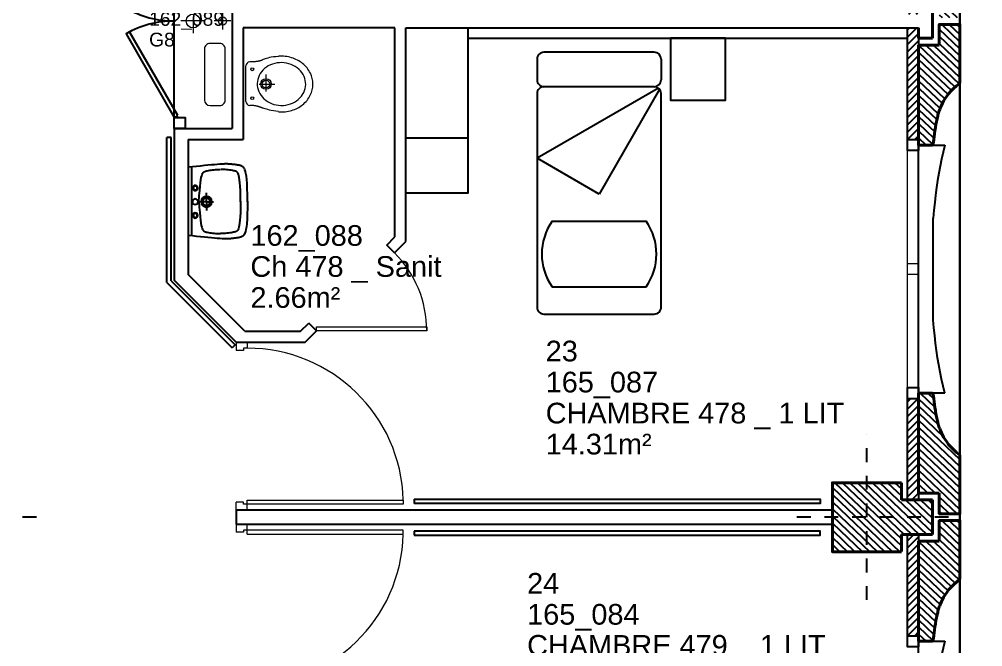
# Model space of a CAD drawing. Header units: metres. Extents: x -8 to 211, y -5 to 116.
# Drawn here: x 160.48 to 167.47, y 84.41 to 88.96 of the extents above; entities that cross this region are included whole.
import ezdxf

# ---------------------------------------------------------------- set-up
doc = ezdxf.new("R2010")
doc.units = ezdxf.units.M
doc.header["$LTSCALE"] = 0.6
doc.header["$MEASUREMENT"] = 0
doc.linetypes.add('CACHÉ', pattern=[0.25, 0.125, -0.125])
doc.linetypes.add('CONTINU', pattern=[0])
doc.layers.get('0').update_dxf_attribs({"linetype": 'CONTINUOUS'})
for name, color, linetype in [('001axes', 1, 'CONTINUOUS'), ('006 sanitaire', 5, 'CONTINUOUS'), ('009 main courante', 181, 'CONTINUOUS'), ('400 Lits', 150, 'CONTINUOUS'), ('A_AGENC', 204, 'CONTINUOUS'), ('A_EQMP', 142, 'CONTINUOUS'), ('A_Etiqu_Gaine', 8, 'CONTINUOUS'), ('A_Etiqu_Gaine_ancien', 8, 'CONTINUOUS'), ('A_Etiqu_Gaine_code', 8, 'CONTINUOUS'), ('A_Etiqu_Local', 8, 'CONTINUOUS'), ('A_Etiqu_Local_ancien', 8, 'CONTINUOUS'), ('A_HACH_CLOIS', 7, 'CONTINU'), ('A_HACH_STRUC', 7, 'CONTINUOUS'), ('A_MUR_CLOIS', 8, 'CONTINU'), ('A_MURS_ALÈG', 7, 'CONTINU')]:
    doc.layers.add(name, color=color, linetype=linetype)
for name, color, linetype, lineweight in [('A_CHASS', 4, 'CONTINU', 0), ('A_MURS_STRU', 7, 'CONTINU', 40), ('A_PORTE', 8, 'CONTINU', 0), ('A_SANI', 5, 'CONTINU', 0), ('CONTOUR', 54, 'CONTINUOUS', 30)]:
    doc.layers.add(name, color=color, linetype=linetype, lineweight=lineweight)
doc.styles.add('Attribut', font='arial.ttf')

# ---------------------------------------------------------------- blocks, each defined once
blk = doc.blocks.new('A_Etiqu_Local')
at = {"style": 'Attribut', "flags": 1}
for tag, p in [('CODE_HOPITAL', (-0.4463, 1.632)), ('CODE_SITE', (-0.4463, 1.407)), ('CODE_BATIMENT', (-0.4463, 1.182)), ('CODE_SECTEUR', (-0.4463, 0.957)), ('CODE_ETAGE', (-0.4463, 0.732)), ('NOM_NORMALISE', (-0.4463, -0.843)), ('SECTEUR_ACTIVITE', (-0.4463, -1.068)), ('SOUS_SECTEUR_ACTIVITE', (-0.4463, -1.293)), ('VOLUME', (-0.4463, -1.518)), ('SERVICE', (-0.4463, -1.743)), ('CODE_UG', (-0.4463, -1.968)), ('CODE_UA', (-0.4463, -2.193)), ('CODE_POLE', (-0.4463, -2.418)), ('OCCUPANT_EXTERNE', (-0.4463, -2.643)), ('DISPONIBILITE', (-0.4463, -2.868)), ('ACCES_HANDICAPES', (-0.4463, -3.093)), ('NATURE_SOL', (-0.4463, -3.318)), ('RISQUE_LABORATOIRE', (-0.4463, -3.543)), ('AMIANTE', (-0.4463, -3.768))]:
    blk.add_attdef(tag, p, '', height=0.15, dxfattribs=at)
at = {"layer": 'A_Etiqu_Local', "style": 'Attribut'}
for tag, p in [('CODE_PIECE', (-0.4463, 0.282)), ('NOM_USAGE', (-0.4463, 0.057)), ('SURFACE', (-0.4463, -0.168))]:
    blk.add_attdef(tag, p, '', height=0.15, dxfattribs=at)
at = {"layer": 'A_Etiqu_Local_ancien', "style": 'Attribut'}
blk.add_attdef('CODE_PIECE_ANCIEN', (-0.4463, 0.507), '', height=0.15, dxfattribs=at)
blk = doc.blocks.new('A_Etiqu_Gaine')
at = {"style": 'Attribut', "flags": 1}
for tag, p in [('CODE_HOPITAL', (-0.4323, 0.8651)), ('CODE_SITE', (-0.4323, 0.7151)), ('CODE_BATIMENT', (-0.4323, 0.5651)), ('CODE_SECTEUR', (-0.4323, 0.4151)), ('CODE_ETAGE', (-0.4323, 0.2651)), ('NOM_NORMALISE', (-0.4323, -0.3349)), ('SECTEUR_ACTIVITE', (-0.4323, -0.4849)), ('SOUS_SECTEUR_ACTIVITE', (-0.4323, -0.6349)), ('SURFACE', (-0.4323, -0.7849)), ('CODE_UG', (-0.4323, -0.9349)), ('CODE_POLE', (-0.4323, -1.0849)), ('AMIANTE', (-0.4323, -1.2349))]:
    blk.add_attdef(tag, p, '', height=0.1, dxfattribs=at)
at = {"layer": 'A_Etiqu_Gaine', "style": 'Attribut'}
blk.add_attdef('NOM_USAGE', (-0.4323, -0.1849), '', height=0.1, dxfattribs=at)
at = {"layer": 'A_Etiqu_Gaine_ancien', "style": 'Attribut'}
blk.add_attdef('CODE_PIECE_ANCIEN', (-0.4323, 0.1151), '', height=0.1, dxfattribs=at)
at = {"layer": 'A_Etiqu_Gaine_code', "style": 'Attribut'}
blk.add_attdef('CODE_PIECE', (-0.4323, -0.0349), '', height=0.1, dxfattribs=at)
blk = doc.blocks.new('A$C26E73A60')
at = {"layer": '006 sanitaire', "linetype": 'Continuous'}
for p, q in [((0.0118, 0.4748), (0.0152, 0.4899)), ((0.0152, 0.4899), (0.0191, 0.5014)), ((0.0191, 0.5014), (0.0233, 0.5101)), ((0.0233, 0.5101), (0.0278, 0.5167)), ((0.0278, 0.5167), (0.0302, 0.5195)), ((0.0302, 0.5195), (0.0327, 0.5219)), ((0.0327, 0.5219), (0.0354, 0.524)), ((0.0354, 0.524), (0.0382, 0.5259)), ((0.0382, 0.5259), (0.0413, 0.5276)), ((0.0413, 0.5276), (0.0447, 0.5291)), ((0.0447, 0.5291), (0.0483, 0.5305)), ((0.0483, 0.5305), (0.0524, 0.5317)), ((0.0524, 0.5317), (0.0568, 0.5328)), ((0.0568, 0.5328), (0.0616, 0.5339)), ((0.0616, 0.5339), (0.067, 0.5349)), ((0.067, 0.5349), (0.0727, 0.5359)), ((0.0727, 0.5359), (0.0787, 0.5369)), ((0.0787, 0.5369), (0.085, 0.5378)), ((0.081, 0.4883), (0.0833, 0.4894)), ((0.0833, 0.4894), (0.0858, 0.4904)), ((0.085, 0.5378), (0.0915, 0.5386)), ((0.0858, 0.4904), (0.0885, 0.4913)), ((0.0885, 0.4913), (0.0914, 0.4922)), ((0.0914, 0.4922), (0.0947, 0.493)), ((0.0915, 0.5386), (0.098, 0.5395)), ((0.0947, 0.493), (0.102, 0.4946)), ((0.098, 0.5395), (0.1046, 0.5402)), ((0.102, 0.4946), (0.1103, 0.4961)), ((0.1046, 0.5402), (0.1111, 0.5409)), ((0.1103, 0.4961), (0.1196, 0.4976)), ((0.1111, 0.5409), (0.1175, 0.5415)), ((0.1175, 0.5415), (0.1237, 0.5421)), ((0.1196, 0.4976), (0.1295, 0.499)), ((0.1237, 0.5421), (0.1296, 0.5425)), ((0.1295, 0.499), (0.14, 0.5003)), ((0.1296, 0.5425), (0.1353, 0.5429)), ((0.1353, 0.5429), (0.1409, 0.5432)), ((0.14, 0.5003), (0.1509, 0.5015)), ((0.1409, 0.5432), (0.1465, 0.5434)), ((0.1465, 0.5434), (0.1522, 0.5435)), ((0.1509, 0.5015), (0.162, 0.5025)), ((0.1522, 0.5435), (0.158, 0.5436)), ((0.158, 0.5436), (0.164, 0.5435)), ((0.162, 0.5025), (0.1731, 0.5033)), ((0.164, 0.5435), (0.1704, 0.5433)), ((0.1704, 0.5433), (0.1772, 0.5431)), ((0.1731, 0.5033), (0.1842, 0.5039)), ((0.1772, 0.5431), (0.1845, 0.5427)), ((0.1842, 0.5039), (0.195, 0.5043)), ((0.1845, 0.5427), (0.2008, 0.5416)), ((0.21, 0.5039), (0.1993, 0.5043)), ((0.2008, 0.5416), (0.2194, 0.5402)), ((0.2211, 0.5033), (0.21, 0.5039)), ((0.2194, 0.5402), (0.2401, 0.5384)), ((0.2322, 0.5025), (0.2211, 0.5033)), ((0.2433, 0.5015), (0.2322, 0.5025)), ((0.2401, 0.5384), (0.2627, 0.5362)), ((0.2542, 0.5003), (0.2433, 0.5015)), ((0.2647, 0.499), (0.2542, 0.5003)), ((0.2627, 0.5362), (0.2872, 0.5339)), ((0.2747, 0.4976), (0.2647, 0.499)), ((0.2839, 0.4961), (0.2747, 0.4976)), ((0.2922, 0.4946), (0.2839, 0.4961)), ((0.2872, 0.5339), (0.3133, 0.5313)), ((0.2996, 0.493), (0.2922, 0.4946)), ((0.3028, 0.4922), (0.2996, 0.493)), ((0.3057, 0.4913), (0.3028, 0.4922)), ((0.3084, 0.4904), (0.3057, 0.4913)), ((0.3109, 0.4894), (0.3084, 0.4904)), ((0.3132, 0.4883), (0.3109, 0.4894)), ((0.3133, 0.5313), (0.341, 0.5285)), ((0.341, 0.5285), (0.37, 0.5256)), ((0.37, 0.5256), (0.4003, 0.5225)), ((0.4003, 0.5225), (0.4317, 0.5194)), ((0.4068, 0.5194), (0.4068, 0.0241)), ((0.4317, 0.5194), (0.4317, 0.0241)), ((0.0038, 0.4012), (0.006, 0.4312)), ((0.006, 0.4312), (0.0087, 0.4555)), ((0.0087, 0.4555), (0.0118, 0.4748)), ((0.0551, 0.4075), (0.0572, 0.4282)), ((0.0572, 0.4282), (0.0596, 0.4447)), ((0.0596, 0.4447), (0.0622, 0.4574)), ((0.0622, 0.4574), (0.0652, 0.4671)), ((0.0652, 0.4671), (0.0683, 0.4744)), ((0.0683, 0.4744), (0.0716, 0.4798)), ((0.0716, 0.4798), (0.0733, 0.482)), ((0.0733, 0.482), (0.0751, 0.4839)), ((0.0751, 0.4839), (0.077, 0.4856)), ((0.077, 0.4856), (0.0789, 0.487)), ((0.0789, 0.487), (0.081, 0.4883)), ((0.3153, 0.487), (0.3132, 0.4883)), ((0.3173, 0.4856), (0.3153, 0.487)), ((0.3191, 0.4839), (0.3173, 0.4856)), ((0.3209, 0.482), (0.3191, 0.4839)), ((0.3226, 0.4798), (0.3209, 0.482)), ((0.3259, 0.4744), (0.3226, 0.4798)), ((0.3291, 0.4671), (0.3259, 0.4744)), ((0.3322, 0.4574), (0.3291, 0.4671)), ((0.3353, 0.4447), (0.3322, 0.4574)), ((0.3382, 0.4282), (0.3353, 0.4447)), ((0.3412, 0.4075), (0.3382, 0.4282)), ((0.0008, 0.3212), (0.002, 0.3648)), ((0.002, 0.3648), (0.0038, 0.4012)), ((0.0512, 0.3135), (0.0521, 0.3508)), ((0.0521, 0.3508), (0.0534, 0.3819)), ((0.0534, 0.3819), (0.0551, 0.4075)), ((0.3441, 0.3819), (0.3412, 0.4075)), ((0.347, 0.3508), (0.3441, 0.3819)), ((0.3499, 0.3135), (0.347, 0.3508)), ((0, 0.2698), (0.0008, 0.3212)), ((0.0508, 0.2696), (0.0512, 0.3135)), ((0.2982, 0.2698), (0.2982, 0.333)), ((0.3529, 0.2696), (0.3499, 0.3135)), ((0, 0.2737), (0.0008, 0.2223)), ((0.0008, 0.2223), (0.002, 0.1788)), ((0.0508, 0.2729), (0.0512, 0.229)), ((0.0512, 0.229), (0.0521, 0.1917)), ((0.2982, 0.2698), (0.2471, 0.2698)), ((0.2982, 0.2698), (0.2982, 0.2066)), ((0.2982, 0.2698), (0.3492, 0.2698)), ((0.3499, 0.229), (0.347, 0.1917)), ((0.3529, 0.2729), (0.3499, 0.229)), ((0.002, 0.1788), (0.0038, 0.1423)), ((0.0038, 0.1423), (0.006, 0.1124)), ((0.0521, 0.1917), (0.0534, 0.1606)), ((0.0534, 0.1606), (0.0551, 0.135)), ((0.3441, 0.1606), (0.3412, 0.135)), ((0.347, 0.1917), (0.3441, 0.1606)), ((0.006, 0.1124), (0.0087, 0.0881)), ((0.0087, 0.0881), (0.0118, 0.0687)), ((0.0551, 0.135), (0.0572, 0.1143)), ((0.0572, 0.1143), (0.0596, 0.0979)), ((0.0596, 0.0979), (0.0622, 0.0851)), ((0.0622, 0.0851), (0.0652, 0.0754)), ((0.0652, 0.0754), (0.0683, 0.0681)), ((0.3291, 0.0754), (0.3259, 0.0681)), ((0.3322, 0.0851), (0.3291, 0.0754)), ((0.3353, 0.0979), (0.3322, 0.0851)), ((0.3382, 0.1143), (0.3353, 0.0979)), ((0.3412, 0.135), (0.3382, 0.1143)), ((0.0118, 0.0687), (0.0152, 0.0537)), ((0.0152, 0.0537), (0.0191, 0.0422)), ((0.0191, 0.0422), (0.0233, 0.0334)), ((0.0233, 0.0334), (0.0278, 0.0268)), ((0.0278, 0.0268), (0.0302, 0.0241)), ((0.0302, 0.0241), (0.0327, 0.0217)), ((0.0327, 0.0217), (0.0354, 0.0195)), ((0.0354, 0.0195), (0.0382, 0.0176)), ((0.0382, 0.0176), (0.0413, 0.0159)), ((0.0413, 0.0159), (0.0447, 0.0144)), ((0.0447, 0.0144), (0.0483, 0.0131)), ((0.0483, 0.0131), (0.0524, 0.0119)), ((0.0524, 0.0119), (0.0568, 0.0108)), ((0.0568, 0.0108), (0.0616, 0.0097)), ((0.0616, 0.0097), (0.067, 0.0087)), ((0.067, 0.0087), (0.0727, 0.0077)), ((0.0683, 0.0681), (0.0716, 0.0627)), ((0.0716, 0.0627), (0.0733, 0.0605)), ((0.0727, 0.0077), (0.0787, 0.0067)), ((0.0733, 0.0605), (0.0751, 0.0586)), ((0.0751, 0.0586), (0.077, 0.0569)), ((0.077, 0.0569), (0.0789, 0.0555)), ((0.0787, 0.0067), (0.085, 0.0058)), ((0.0789, 0.0555), (0.081, 0.0542)), ((0.081, 0.0542), (0.0833, 0.0531)), ((0.0833, 0.0531), (0.0858, 0.0521)), ((0.085, 0.0058), (0.0915, 0.0049)), ((0.0858, 0.0521), (0.0885, 0.0512)), ((0.0885, 0.0512), (0.0914, 0.0503)), ((0.0914, 0.0503), (0.0947, 0.0495)), ((0.0915, 0.0049), (0.098, 0.0041)), ((0.0947, 0.0495), (0.102, 0.0479)), ((0.098, 0.0041), (0.1046, 0.0034)), ((0.102, 0.0479), (0.1103, 0.0464)), ((0.1046, 0.0034), (0.1111, 0.0027)), ((0.1103, 0.0464), (0.1196, 0.0449)), ((0.1111, 0.0027), (0.1175, 0.002)), ((0.1175, 0.002), (0.1237, 0.0015)), ((0.1196, 0.0449), (0.1297, 0.0435)), ((0.1237, 0.0015), (0.1296, 0.001)), ((0.1296, 0.001), (0.1353, 0.0006)), ((0.1297, 0.0435), (0.1403, 0.0422)), ((0.1353, 0.0006), (0.1409, 0.0004)), ((0.1403, 0.0422), (0.1514, 0.041)), ((0.1409, 0.0004), (0.1465, 0.0001)), ((0.1465, 0.0001), (0.1522, 0)), ((0.1514, 0.041), (0.1627, 0.04)), ((0.1522, 0), (0.158, 0)), ((0.158, 0), (0.164, 0.0001)), ((0.1627, 0.04), (0.1743, 0.0392)), ((0.164, 0.0001), (0.1704, 0.0002)), ((0.1704, 0.0002), (0.1772, 0.0005)), ((0.1743, 0.0392), (0.1858, 0.0385)), ((0.1772, 0.0005), (0.1845, 0.0009)), ((0.1845, 0.0009), (0.2008, 0.002)), ((0.1858, 0.0385), (0.1971, 0.0382)), ((0.2085, 0.0385), (0.1971, 0.0382)), ((0.2008, 0.002), (0.2194, 0.0034)), ((0.22, 0.0392), (0.2085, 0.0385)), ((0.2194, 0.0034), (0.2401, 0.0052)), ((0.2315, 0.04), (0.22, 0.0392)), ((0.2429, 0.041), (0.2315, 0.04)), ((0.2401, 0.0052), (0.2627, 0.0073)), ((0.2539, 0.0422), (0.2429, 0.041)), ((0.2646, 0.0435), (0.2539, 0.0422)), ((0.2627, 0.0073), (0.2872, 0.0097)), ((0.2746, 0.0449), (0.2646, 0.0435)), ((0.2839, 0.0464), (0.2746, 0.0449)), ((0.2922, 0.0479), (0.2839, 0.0464)), ((0.2872, 0.0097), (0.3133, 0.0123)), ((0.2996, 0.0495), (0.2922, 0.0479)), ((0.3028, 0.0503), (0.2996, 0.0495)), ((0.3057, 0.0512), (0.3028, 0.0503)), ((0.3084, 0.0521), (0.3057, 0.0512)), ((0.3109, 0.0531), (0.3084, 0.0521)), ((0.3132, 0.0542), (0.3109, 0.0531)), ((0.3153, 0.0555), (0.3132, 0.0542)), ((0.3133, 0.0123), (0.341, 0.0151)), ((0.3173, 0.0569), (0.3153, 0.0555)), ((0.3191, 0.0586), (0.3173, 0.0569)), ((0.3209, 0.0605), (0.3191, 0.0586)), ((0.3226, 0.0627), (0.3209, 0.0605)), ((0.3259, 0.0681), (0.3226, 0.0627)), ((0.341, 0.0151), (0.37, 0.018)), ((0.37, 0.018), (0.4003, 0.021)), ((0.4003, 0.021), (0.4317, 0.0241))]:
    blk.add_line(p, q, dxfattribs=at)
for centre, radius in [((0.3797, 0.3693), 0.0189), ((0.3797, 0.3693), 0.0144), ((0.2982, 0.2698), 0.0387), ((0.2982, 0.2698), 0.0274), ((0.3797, 0.2698), 0.0204), ((0.3797, 0.1703), 0.0189), ((0.3797, 0.1703), 0.0144)]:
    blk.add_circle(centre, radius, dxfattribs=at)

msp = doc.modelspace()

# ---------------------------------------------------------------- hatches: boundary and pattern name
at = {"layer": 'A_HACH_CLOIS'}
h = msp.add_hatch(dxfattribs=at)
h.set_pattern_fill('ANSI31', color=8, scale=0.3, style=0)
h.set_pattern_definition([(45, (166.91984, 88.086557), (-0.0265165, 0.0265165), [])])
h.paths.add_polyline_path([(166.9998, 92.3461), (166.9998, 92.3962), (166.9198, 92.3962), (166.9198, 91.6866), (166.9998, 91.6866)])
h.paths.add_polyline_path([(166.9998, 89.8066), (166.9198, 89.8066), (166.9198, 88.9966), (166.9998, 88.9966), (166.9998, 89.0714)])
h.paths.add_polyline_path([(166.9998, 88.7717), (166.9998, 88.8965), (166.9198, 88.8965), (166.9198, 88.0866), (166.9998, 88.0866)])
h = msp.add_hatch(dxfattribs=at)
h.set_pattern_fill('ANSI31', color=8, scale=0.3, style=0)
h.set_pattern_definition([(45, (166.91984, 84.486558), (-0.0265165, 0.0265165), [])])
h.paths.add_polyline_path([(166.9998, 86.2066), (166.9198, 86.2066), (166.9198, 85.4714), (166.9998, 85.4714)])
h.paths.add_polyline_path([(166.9998, 85.2217), (166.9198, 85.2217), (166.9198, 84.4866), (166.9998, 84.4866)])
at = {"layer": 'A_HACH_STRUC', "linetype": 'Continuous'}
h = msp.add_hatch(dxfattribs=at)
h.set_pattern_fill('ANSI31', color=8, scale=0.3, angle=-88.5553, style=0)
h.set_pattern_definition([(316.4447, (166.999842, 88.046564), (0.02583954, 0.0271766), [])])
h.paths.add_polyline_path([(167.2999, 89.3966), (167.275, 89.4169), (167.2532, 89.4367), (167.2343, 89.4559), (167.218, 89.4745), (167.2039, 89.4926), (167.1919, 89.5102), (167.1817, 89.5271), (167.173, 89.5436), (167.1654, 89.5595), (167.1589, 89.5749), (167.1558, 89.5824), (167.153, 89.5899), (167.1503, 89.5973), (167.1477, 89.6048), (167.1452, 89.6125), (167.1428, 89.6204), (167.1406, 89.6285), (167.1384, 89.637), (167.1362, 89.6459), (167.1341, 89.6553), (167.13, 89.6756), (167.126, 89.6973), (167.1222, 89.72), (167.1187, 89.7428), (167.1153, 89.7652), (167.1122, 89.7864), (167.1093, 89.8058), (167.1068, 89.8228), (167.1045, 89.8366), (167.1027, 89.8466), (166.9998, 89.8466), (166.9998, 89.1215), (167.1499, 89.1215), (167.1499, 88.9716), (167.2999, 88.9716)])
h.paths.add_polyline_path([(167.2999, 88.9216), (167.1499, 88.9216), (167.1499, 88.7717), (166.9998, 88.7717), (166.9998, 88.0466), (167.1027, 88.0466), (167.1045, 88.0565), (167.1068, 88.0703), (167.1093, 88.0873), (167.1122, 88.1067), (167.1153, 88.1279), (167.1187, 88.1503), (167.1222, 88.1731), (167.126, 88.1958), (167.13, 88.2176), (167.1341, 88.2378), (167.1362, 88.2472), (167.1384, 88.2561), (167.1406, 88.2646), (167.1428, 88.2728), (167.1452, 88.2806), (167.1477, 88.2883), (167.1503, 88.2958), (167.153, 88.3033), (167.1558, 88.3107), (167.1589, 88.3182), (167.1654, 88.3336), (167.173, 88.3495), (167.1817, 88.366), (167.1919, 88.383), (167.2039, 88.4005), (167.218, 88.4186), (167.2343, 88.4372), (167.2532, 88.4565), (167.275, 88.4762), (167.2999, 88.4966)])
h = msp.add_hatch(dxfattribs=at)
h.set_pattern_fill('ANSI31', color=8, scale=0.3, angle=-88.5553, style=0)
h.set_pattern_definition([(316.4447, (166.999842, 84.446557), (0.02583954, 0.0271766), [])])
h.paths.add_polyline_path([(167.275, 85.8169), (167.2532, 85.8367), (167.2343, 85.8559), (167.218, 85.8745), (167.2039, 85.8926), (167.1919, 85.9101), (167.1817, 85.9271), (167.173, 85.9436), (167.1654, 85.9595), (167.1589, 85.9749), (167.1558, 85.9824), (167.153, 85.9899), (167.1503, 85.9973), (167.1477, 86.0048), (167.1452, 86.0125), (167.1428, 86.0204), (167.1406, 86.0285), (167.1384, 86.037), (167.1362, 86.0459), (167.1341, 86.0553), (167.13, 86.0755), (167.126, 86.0973), (167.1222, 86.12), (167.1187, 86.1428), (167.1153, 86.1652), (167.1122, 86.1864), (167.1093, 86.2058), (167.1068, 86.2228), (167.1045, 86.2366), (167.1027, 86.2466), (166.9998, 86.2466), (166.9998, 86.2066), (166.9998, 85.5215), (167.1499, 85.5215), (167.1499, 85.3716), (167.2999, 85.3716), (167.2999, 85.7966)])
h.paths.add_polyline_path([(167.2999, 85.3216), (167.1499, 85.3216), (167.1499, 85.1717), (166.9998, 85.1717), (166.9998, 84.4866), (166.9998, 84.4466), (167.1027, 84.4466), (167.1045, 84.4565), (167.1068, 84.4703), (167.1093, 84.4873), (167.1122, 84.5067), (167.1153, 84.5279), (167.1187, 84.5503), (167.1222, 84.5731), (167.126, 84.5958), (167.13, 84.6176), (167.1341, 84.6378), (167.1362, 84.6472), (167.1384, 84.6561), (167.1406, 84.6646), (167.1428, 84.6728), (167.1452, 84.6806), (167.1477, 84.6883), (167.1503, 84.6958), (167.153, 84.7033), (167.1558, 84.7107), (167.1589, 84.7182), (167.1654, 84.7336), (167.173, 84.7495), (167.1817, 84.766), (167.1919, 84.783), (167.2039, 84.8005), (167.218, 84.8186), (167.2343, 84.8372), (167.2532, 84.8564), (167.275, 84.8762), (167.2999, 84.8966)])
h = msp.add_hatch(dxfattribs=at)
h.set_pattern_fill('ANSI31', color=8, scale=0.3, angle=-88.5553, style=0)
h.set_pattern_definition([(316.4447, (166.374846, 85.09623), (0.0258395, 0.0271766), [])])
h.paths.add_polyline_path([(167.0998, 85.4714), (166.8749, 85.4714), (166.8749, 85.5962), (166.3748, 85.5962), (166.3748, 85.2966), (166.3748, 85.0962), (166.8749, 85.0962), (166.8749, 85.2217), (167.0998, 85.2217)])

# ---------------------------------------------------------------- linework, layer by layer
at = {"layer": '001axes', "color": 8, "linetype": 'CACHÉ'}
for p, q in [((166.6248, 84.7462), (166.6248, 85.9462)), ((160.5999, 85.3462), (159.2999, 85.3462)), ((167.2173, 85.3462), (166.0324, 85.3462))]:
    msp.add_line(p, q, dxfattribs=at)
at = {"layer": '009 main courante', "color": 8, "linetype": 'Continuous'}
for p, q in [((161.5768, 88.1014), (161.5468, 88.1014)), ((161.5468, 87.048), (161.5468, 88.1014)), ((161.5768, 87.0604), (161.5768, 88.1014)), ((161.5468, 87.048), (162.0202, 86.5745)), ((161.5768, 87.0604), (162.0415, 86.5958)), ((162.0415, 86.5958), (162.0202, 86.5745)), ((163.3399, 85.4764), (163.3399, 85.4464)), ((163.3399, 85.2461), (163.3399, 85.2161))]:
    msp.add_line(p, q, dxfattribs=at)
for points in [[(163.3399, 85.4764), (166.2848, 85.4764), (166.2848, 85.4464), (163.3399, 85.4464)], [(163.3399, 85.2161), (166.2848, 85.2161), (166.2848, 85.2461), (163.3399, 85.2461)]]:
    msp.add_lwpolyline(points, dxfattribs=at)
at = {"layer": '400 Lits', "color": 8, "linetype": 'Continuous'}
for p, q in [((165.0822, 88.72), (164.2821, 88.72)), ((164.2321, 88.67), (164.2321, 88.52)), ((165.1322, 88.67), (165.1322, 88.52)), ((165.1133, 88.4591), (164.2321, 87.9504)), ((164.2321, 88.4203), (164.2321, 86.87)), ((165.0822, 88.47), (164.2821, 88.47)), ((165.0822, 88.47), (164.2821, 88.47)), ((165.0822, 88.47), (164.2821, 88.47)), ((165.1213, 88.4512), (164.6822, 87.6906)), ((165.1322, 86.87), (165.1322, 88.4203)), ((164.6822, 87.6906), (164.2321, 87.9504)), ((164.3414, 87.4939), (165.0229, 87.4939)), ((164.3414, 87.0167), (165.0229, 87.0167)), ((164.2821, 86.82), (165.0822, 86.82))]:
    msp.add_line(p, q, dxfattribs=at)
for centre, radius, start, end in [((164.2821, 88.67), 0.05, 90.00168, 180.00176), ((165.0822, 88.67), 0.05, 359.99948, 89.99937), ((164.2821, 88.52), 0.05, 179.99824, 269.99832), ((165.0822, 88.52), 0.05, 270.00063, 0.00052), ((164.2821, 88.42), 0.05, 90.00168, 180.00176), ((165.0822, 88.42), 0.05, 359.99948, 89.99937), ((164.6822, 87.2553), 0.416, 145.00777, 214.99254), ((164.6822, 87.2553), 0.416, 325.00791, 34.99193), ((164.2821, 86.87), 0.05, 179.99938, 269.99947), ((165.0822, 86.87), 0.05, 270.00168, 0.00176)]:
    msp.add_arc(centre, radius, start, end, dxfattribs=at)
at = {"layer": 'A_AGENC', "color": 8, "linetype": 'Continuous'}
msp.add_lwpolyline([(161.5999, 88.2465), (161.6799, 88.2465), (161.6799, 88.1665), (161.5999, 88.1665), (161.5999, 89.7265)], dxfattribs=at)
msp.add_lwpolyline([(161.6258, 88.2615), (161.2758, 88.8677), (161.2499, 88.8527), (161.5999, 88.2465)], close=True, dxfattribs=at)
for centre, start, end in [((161.5999, 89.6465), 240.00001, 270), ((161.5999, 88.2465), 90, 120)]:
    msp.add_arc(centre, 0.7, start, end, dxfattribs=at)
at = {"layer": 'A_CHASS', "color": 8, "linetype": 'Continuous'}
for p, q in [((166.9198, 86.2866), (166.9198, 88.0066)), ((166.9998, 88.0066), (166.9998, 86.2866))]:
    msp.add_line(p, q, dxfattribs=at)
for points in [[(166.9198, 87.1866), (166.9998, 87.1866)], [(166.9998, 87.1066), (166.9198, 87.1066)]]:
    msp.add_lwpolyline(points, dxfattribs=at)
at = {"layer": 'A_EQMP', "color": 8, "linetype": 'Continuous'}
for p, q in [((163.7299, 88.821), (166.9198, 88.821)), ((163.7299, 88.0965), (163.2799, 88.0965))]:
    msp.add_line(p, q, dxfattribs=at)
for points in [[(163.2799, 88.8965), (163.7299, 88.8965), (163.7299, 87.6965), (163.2799, 87.6965)], [(165.1999, 88.8215), (165.1999, 88.3715), (165.5999, 88.3715), (165.5999, 88.8215)]]:
    msp.add_lwpolyline(points, close=True, dxfattribs=at)
at = {"layer": 'A_MUR_CLOIS', "color": 8, "linetype": 'Continuous'}
for p, q in [((162.0194, 89.7265), (162.0194, 88.1665)), ((163.1999, 88.8965), (162.0994, 88.8965)), ((162.0994, 88.8965), (162.0994, 88.0865)), ((163.1999, 87.3795), (163.1999, 88.8965)), ((163.2799, 88.8965), (166.9998, 88.8965)), ((163.2799, 87.3463), (163.2799, 88.8965)), ((166.9998, 88.8966), (166.9998, 88.0066)), ((161.5999, 88.1665), (161.5999, 87.0663)), ((161.5999, 88.1665), (162.0194, 88.1665)), ((161.6999, 88.0865), (161.6999, 87.1077)), ((161.6999, 88.0865), (162.0994, 88.0865)), ((163.1411, 87.3207), (163.1999, 87.3795)), ((163.1977, 87.2642), (163.1411, 87.3207)), ((163.1977, 87.2642), (163.2799, 87.3463)), ((162.1113, 86.6963), (161.6999, 87.1077)), ((162.0499, 86.6163), (161.5999, 87.0663)), ((162.5167, 86.6963), (162.5754, 86.755)), ((162.632, 86.6985), (162.5754, 86.755)), ((162.1113, 86.6963), (162.5167, 86.6963)), ((162.5499, 86.6163), (162.632, 86.6985)), ((162.0499, 86.6163), (162.5499, 86.6163)), ((166.9998, 86.2866), (166.9998, 85.4714)), ((166.3748, 85.3966), (162.0499, 85.3966)), ((162.0499, 85.3965), (162.0499, 85.2965)), ((162.0499, 85.2966), (166.3748, 85.2966)), ((166.9998, 85.2217), (166.9998, 84.4066))]:
    msp.add_line(p, q, dxfattribs=at)
for points in [[(166.9998, 88.0066), (166.9198, 88.0066), (166.9198, 88.8966)], [(166.9198, 88.0866), (166.9998, 88.0866)], [(166.9198, 86.2866), (166.9998, 86.2866)], [(166.9998, 85.4714), (166.9198, 85.4714), (166.9198, 86.2866)], [(166.9198, 86.2066), (166.9998, 86.2066)], [(166.9198, 85.2217), (166.9998, 85.2217)], [(166.9998, 84.4066), (166.9198, 84.4066), (166.9198, 85.2217)], [(166.9198, 84.4866), (166.9998, 84.4866)]]:
    msp.add_lwpolyline(points, dxfattribs=at)
at = {"layer": 'A_MURS_ALÈG', "color": 8, "ltscale": 200}
for p, q in [((167.2999, 85.7966), (167.2999, 88.4966)), ((167.1064, 86.7772), (167.1064, 87.516)), ((167.2999, 82.1965), (167.2999, 84.8965))]:
    msp.add_line(p, q, dxfattribs=at)
for points in [[(167.1898, 86.2466), (166.9998, 86.2466), (166.9998, 88.0466), (167.1898, 88.0466)], [(167.1898, 88.0466), (167.1774, 87.9954), (167.166, 87.9444), (167.1557, 87.8933), (167.1463, 87.8419), (167.1378, 87.7901), (167.1302, 87.7375), (167.1233, 87.684), (167.1171, 87.6294), (167.1115, 87.5735), (167.1064, 87.516)], [(167.1898, 86.2466), (167.1774, 86.2977), (167.166, 86.3487), (167.1557, 86.3998), (167.1463, 86.4512), (167.1378, 86.5031), (167.1302, 86.5556), (167.1233, 86.6091), (167.1171, 86.6637), (167.1115, 86.7197), (167.1064, 86.7772)], [(167.1898, 82.6465), (166.9998, 82.6465), (166.9998, 84.4465), (167.1898, 84.4465)], [(167.1898, 84.4465), (167.1774, 84.3954), (167.166, 84.3443), (167.1557, 84.2933), (167.1463, 84.2419), (167.1378, 84.19), (167.1302, 84.1375), (167.1233, 84.084), (167.1171, 84.0294), (167.1115, 83.9734), (167.1064, 83.9159)]]:
    msp.add_lwpolyline(points, dxfattribs=at)
at = {"layer": 'A_MURS_STRU', "color": 8, "linetype": 'Continuous'}
for p, q in [((167.0998, 88.8217), (167.0998, 89.0714)), ((166.9998, 88.8967), (166.9998, 88.8217)), ((166.9998, 88.8217), (167.0998, 88.8217)), ((167.1499, 88.7717), (166.9998, 88.7717)), ((166.9998, 88.0466), (166.9998, 88.7717)), ((167.0998, 88.0466), (166.9998, 88.0466)), ((166.9998, 86.2466), (166.9998, 85.5215)), ((167.0998, 86.2466), (166.9998, 86.2466)), ((166.8749, 85.5962), (166.8749, 85.4714)), ((167.1499, 85.5215), (166.9998, 85.5215)), ((167.0998, 85.4714), (166.8749, 85.4714)), ((167.0998, 85.2217), (167.0998, 85.4714)), ((167.0998, 85.2217), (166.8749, 85.2217)), ((166.8749, 85.0963), (166.8749, 85.2217)), ((167.1499, 85.1717), (166.9998, 85.1717)), ((166.9998, 84.4466), (166.9998, 85.1717)), ((167.0998, 84.4466), (166.9998, 84.4466))]:
    msp.add_line(p, q, dxfattribs=at)
for points in [[(167.1499, 88.7717), (167.1499, 88.9216), (167.2999, 88.9216), (167.2999, 88.4966)], [(167.2999, 88.4966), (167.275, 88.4762), (167.2532, 88.4565), (167.2343, 88.4372), (167.218, 88.4186), (167.2039, 88.4005), (167.1919, 88.383), (167.1817, 88.366), (167.173, 88.3495), (167.1654, 88.3336), (167.1589, 88.3182), (167.1589, 88.3182), (167.1558, 88.3107), (167.153, 88.3033), (167.1503, 88.2958), (167.1477, 88.2883), (167.1452, 88.2806), (167.1428, 88.2728), (167.1406, 88.2646), (167.1384, 88.2561), (167.1362, 88.2472), (167.1341, 88.2378), (167.1341, 88.2378), (167.13, 88.2176), (167.126, 88.1958), (167.1222, 88.1731), (167.1187, 88.1503), (167.1153, 88.1279), (167.1122, 88.1067), (167.1093, 88.0873), (167.1068, 88.0703), (167.1045, 88.0565), (167.1027, 88.0465)], [(167.2999, 85.7966), (167.275, 85.8169), (167.2532, 85.8367), (167.2343, 85.8559), (167.218, 85.8745), (167.2039, 85.8926), (167.1919, 85.9101), (167.1817, 85.9271), (167.173, 85.9436), (167.1654, 85.9595), (167.1589, 85.9749), (167.1589, 85.9749), (167.1558, 85.9824), (167.153, 85.9899), (167.1503, 85.9973), (167.1477, 86.0048), (167.1452, 86.0125), (167.1428, 86.0204), (167.1406, 86.0285), (167.1384, 86.037), (167.1362, 86.0459), (167.1341, 86.0553), (167.1341, 86.0553), (167.13, 86.0755), (167.126, 86.0973), (167.1222, 86.12), (167.1187, 86.1428), (167.1153, 86.1652), (167.1122, 86.1864), (167.1093, 86.2058), (167.1068, 86.2228), (167.1045, 86.2366), (167.1027, 86.2466)], [(167.1499, 85.5215), (167.1499, 85.3716), (167.2999, 85.3716), (167.2999, 85.7966)], [(166.3748, 85.2966), (166.3748, 85.5962), (166.8749, 85.5962)], [(166.8749, 85.0962), (166.3748, 85.0962), (166.3748, 85.2962)], [(167.1499, 85.1717), (167.1499, 85.3216), (167.2999, 85.3216), (167.2999, 84.8966)], [(167.2999, 84.8966), (167.275, 84.8762), (167.2532, 84.8564), (167.2343, 84.8372), (167.218, 84.8186), (167.2039, 84.8005), (167.1919, 84.783), (167.1817, 84.766), (167.173, 84.7495), (167.1654, 84.7336), (167.1589, 84.7182), (167.1589, 84.7182), (167.1558, 84.7107), (167.153, 84.7033), (167.1503, 84.6958), (167.1477, 84.6883), (167.1452, 84.6806), (167.1428, 84.6728), (167.1406, 84.6646), (167.1384, 84.6561), (167.1362, 84.6472), (167.1341, 84.6378), (167.1341, 84.6378), (167.13, 84.6176), (167.126, 84.5958), (167.1222, 84.5731), (167.1187, 84.5503), (167.1153, 84.5279), (167.1122, 84.5067), (167.1093, 84.4873), (167.1068, 84.4703), (167.1045, 84.4565), (167.1027, 84.4465)]]:
    msp.add_lwpolyline(points, dxfattribs=at)
at = {"layer": 'A_PORTE', "color": 8, "linetype": 'Continuous'}
for p, q in [((162.632, 86.7285), (163.432, 86.7285)), ((162.632, 86.6985), (162.632, 86.7285)), ((163.432, 86.6985), (162.632, 86.6985)), ((163.432, 86.7285), (163.432, 86.6985)), ((162.0499, 86.6163), (162.1299, 86.6163)), ((162.0499, 86.6163), (162.0499, 86.5564)), ((162.1299, 86.6163), (162.1299, 86.5724)), ((162.1021, 86.5564), (162.0499, 86.5564)), ((162.1299, 86.5724), (162.1021, 86.5724)), ((162.1021, 86.5724), (162.1021, 86.5564)), ((162.1021, 85.4564), (162.0499, 85.4564)), ((162.0499, 85.3966), (162.0499, 85.4564)), ((162.1021, 85.4404), (162.1021, 85.4564)), ((163.2615, 85.4404), (162.1021, 85.4404)), ((162.1299, 85.4704), (163.2615, 85.4704)), ((162.1299, 85.3966), (162.1299, 85.4704)), ((163.2615, 85.4704), (163.2615, 85.4404)), ((162.0499, 85.3966), (162.1299, 85.3966)), ((162.0499, 85.2966), (162.1299, 85.2966)), ((162.0499, 85.2966), (162.0499, 85.2367)), ((162.1299, 85.2227), (162.1299, 85.2966)), ((162.1021, 85.2367), (162.0499, 85.2367)), ((163.2615, 85.2527), (162.1021, 85.2527)), ((162.1021, 85.2527), (162.1021, 85.2367)), ((162.1299, 85.2227), (163.2615, 85.2227)), ((163.2615, 85.2227), (163.2615, 85.2527))]:
    msp.add_line(p, q, dxfattribs=at)
for centre, radius, start, end in [((162.632, 86.6985), 0.8, 0, 45.00001), ((162.1299, 85.4404), 1.132, 1.51862, 90), ((162.1299, 85.2527), 1.132, 270, 358.48138)]:
    msp.add_arc(centre, radius, start, end, dxfattribs=at)
at = {"layer": 'A_SANI', "color": 8, "linetype": 'Continuous'}
for p, q in [((161.9499, 89.008), (161.9499, 88.8851)), ((161.8239, 88.9466), (161.6482, 88.9466)), ((161.7361, 88.9466), (161.7361, 88.8587)), ((162.0113, 88.9466), (161.8884, 88.9466)), ((161.9294, 88.7831), (161.8594, 88.7831)), ((161.8194, 88.7431), (161.8194, 88.3731)), ((161.9694, 88.3731), (161.9694, 88.7431)), ((162.1514, 88.6503), (162.1482, 88.6502)), ((162.1561, 88.6503), (162.1514, 88.6503)), ((162.1607, 88.6504), (162.1561, 88.6503)), ((162.1652, 88.6504), (162.1607, 88.6504)), ((162.1696, 88.6504), (162.1652, 88.6504)), ((162.1739, 88.6505), (162.1696, 88.6504)), ((162.1781, 88.6507), (162.1739, 88.6505)), ((162.1824, 88.6509), (162.1781, 88.6507)), ((162.1867, 88.6512), (162.1824, 88.6509)), ((162.191, 88.6515), (162.1867, 88.6512)), ((162.1955, 88.652), (162.191, 88.6515)), ((162.1977, 88.6522), (162.1955, 88.652)), ((162.2, 88.6525), (162.1977, 88.6522)), ((162.2023, 88.6528), (162.2, 88.6525)), ((162.2045, 88.6532), (162.2023, 88.6528)), ((162.2068, 88.6535), (162.2045, 88.6532)), ((162.2091, 88.6539), (162.2068, 88.6535)), ((162.2113, 88.6543), (162.2091, 88.6539)), ((162.2136, 88.6548), (162.2113, 88.6543)), ((162.2157, 88.6553), (162.2136, 88.6548)), ((162.2179, 88.6558), (162.2157, 88.6553)), ((162.2199, 88.6564), (162.2179, 88.6558)), ((162.222, 88.657), (162.2199, 88.6564)), ((162.224, 88.6577), (162.222, 88.657)), ((162.2261, 88.6584), (162.224, 88.6577)), ((162.2282, 88.6591), (162.2261, 88.6584)), ((162.2303, 88.6599), (162.2282, 88.6591)), ((162.2326, 88.6608), (162.2303, 88.6599)), ((162.2349, 88.6618), (162.2326, 88.6608)), ((162.2373, 88.6628), (162.2349, 88.6618)), ((162.2399, 88.6639), (162.2373, 88.6628)), ((162.2457, 88.6663), (162.2399, 88.6639)), ((162.2523, 88.669), (162.2457, 88.6663)), ((162.2599, 88.6718), (162.2523, 88.669)), ((162.2687, 88.6748), (162.2599, 88.6718)), ((162.2788, 88.6777), (162.2687, 88.6748)), ((162.2904, 88.6805), (162.2788, 88.6777)), ((162.3038, 88.6832), (162.2904, 88.6805)), ((162.319, 88.6856), (162.3038, 88.6832)), ((162.3361, 88.6877), (162.319, 88.6856)), ((162.3555, 88.6894), (162.3361, 88.6877)), ((162.1194, 88.3631), (162.1194, 88.6202)), ((162.2163, 88.4892), (162.3286, 88.4892)), ((162.2652, 88.5576), (162.2652, 88.4355)), ((161.8594, 88.3331), (161.9294, 88.3331)), ((162.1514, 88.333), (162.1482, 88.3331)), ((162.1561, 88.333), (162.1514, 88.333)), ((162.1607, 88.3329), (162.1561, 88.333)), ((162.1652, 88.3329), (162.1607, 88.3329)), ((162.1696, 88.3327), (162.1652, 88.3329)), ((162.1739, 88.3325), (162.1696, 88.3327)), ((162.1781, 88.3323), (162.1739, 88.3325)), ((162.1824, 88.3318), (162.1781, 88.3323)), ((162.1867, 88.3313), (162.1824, 88.3318)), ((162.191, 88.3306), (162.1867, 88.3313)), ((162.1955, 88.3297), (162.191, 88.3306)), ((162.1977, 88.3292), (162.1955, 88.3297)), ((162.2, 88.3286), (162.1977, 88.3292)), ((162.2023, 88.328), (162.2, 88.3286)), ((162.2045, 88.3274), (162.2023, 88.328)), ((162.2068, 88.3268), (162.2045, 88.3274)), ((162.2091, 88.3261), (162.2068, 88.3268)), ((162.2113, 88.3254), (162.2091, 88.3261)), ((162.2136, 88.3246), (162.2113, 88.3254)), ((162.2157, 88.3239), (162.2136, 88.3246)), ((162.2179, 88.3232), (162.2157, 88.3239)), ((162.2199, 88.3225), (162.2179, 88.3232)), ((162.222, 88.3217), (162.2199, 88.3225)), ((162.224, 88.321), (162.222, 88.3217)), ((162.2261, 88.3202), (162.224, 88.321)), ((162.2282, 88.3194), (162.2261, 88.3202)), ((162.2303, 88.3186), (162.2282, 88.3194)), ((162.2326, 88.3178), (162.2303, 88.3186)), ((162.2349, 88.3169), (162.2326, 88.3178)), ((162.2373, 88.316), (162.2349, 88.3169)), ((162.2399, 88.3151), (162.2373, 88.316)), ((162.2457, 88.313), (162.2399, 88.3151)), ((162.2523, 88.3108), (162.2457, 88.313)), ((162.2599, 88.3084), (162.2523, 88.3108)), ((162.2687, 88.3059), (162.2599, 88.3084)), ((162.2788, 88.3033), (162.2687, 88.3059)), ((162.2904, 88.3005), (162.2788, 88.3033)), ((162.3038, 88.2977), (162.2904, 88.3005)), ((162.319, 88.2948), (162.3038, 88.2977)), ((162.3361, 88.2919), (162.319, 88.2948)), ((162.3555, 88.289), (162.3361, 88.2919))]:
    msp.add_line(p, q, dxfattribs=at)
for centre, radius in [((161.7361, 88.9466), 0.05), ((161.9499, 88.9466), 0.03), ((162.1655, 88.5966), 0.0105), ((162.2652, 88.4892), 0.0383), ((162.2652, 88.4892), 0.0276), ((162.1655, 88.3867), 0.0105)]:
    msp.add_circle(centre, radius, dxfattribs=at)
for centre, radius, start, end in [((161.8594, 88.7431), 0.04, 89.99996, 180.00004), ((161.9294, 88.7431), 0.04, 0.00067, 90.00076), ((162.1494, 88.6202), 0.03, 92.18352, 180.00001), ((162.3693, 88.4672), 0.1761, 108.91066, 130.2683), ((162.3766, 88.4459), 0.1986, 68.71824, 108.91928), ((162.3764, 88.4311), 0.26, 73.30074, 94.46343), ((162.3848, 88.4669), 0.1761, 47.36056, 68.7182), ((162.3836, 88.4552), 0.2348, 51.02128, 73.30031), ((162.3994, 88.4747), 0.2098, 26.51896, 51.02157), ((162.3576, 88.481), 0.1581, 130.26793, 153.69014), ((162.397, 88.4801), 0.1581, 23.93857, 47.36079), ((162.4264, 88.4882), 0.1796, 0.00042, 26.51893), ((162.3393, 88.49), 0.1377, 153.69095, 203.91568), ((162.4156, 88.4884), 0.1377, 333.69025, 23.93902), ((162.358, 88.4983), 0.1581, 203.93805, 227.36027), ((162.3973, 88.4975), 0.1581, 310.26808, 333.6903), ((162.4273, 88.4882), 0.1787, 333.37703, 0.00001), ((161.8594, 88.3731), 0.04, 180.00077, 270.00066), ((161.9294, 88.3731), 0.04, 269.99996, 0.00004), ((162.1494, 88.3631), 0.03, 180.00001, 267.81647), ((162.3702, 88.5115), 0.1761, 227.36056, 248.7182), ((162.3857, 88.5112), 0.1761, 288.91066, 310.2683), ((162.4021, 88.5008), 0.2069, 308.66279, 333.37745), ((162.3784, 88.5325), 0.1986, 248.71824, 288.88532), ((162.3787, 88.5469), 0.2596, 265.01901, 286.2201), ((162.3864, 88.5204), 0.232, 286.22047, 308.6625)]:
    msp.add_arc(centre, radius, start, end, dxfattribs=at)
at = {"layer": 'CONTOUR', "color": 8}
msp.add_lwpolyline([(167.2999, 92.6966), (167.2999, 67.4962), (185.4002, 67.4962)], dxfattribs=at)

# ---------------------------------------------------------------- block references
at = {"layer": 'A_Etiqu_Gaine', "color": 8}
msp.add_blockref('A_Etiqu_Gaine', (161.8496, 88.9465), dxfattribs=at).add_auto_attribs({'CODE_PIECE': '162_089', 'NOM_USAGE': 'G8'})
at = {"layer": 'A_Etiqu_Local', "color": 8}
ref = msp.add_blockref('A_Etiqu_Local', (162.5988, 87.0334), dxfattribs=at)
ref.add_attrib('CODE_PIECE', '162_088', (162.1525, 87.3154), dxfattribs={"height": 0.15, "style": 'Attribut'})
ref.add_attrib('NOM_USAGE', 'Ch 478 _ Sanit', (162.1525, 87.0904), dxfattribs={"height": 0.15, "style": 'Attribut'})
ref.add_attrib('SURFACE', '2.66m²', (162.1525, 86.8654), dxfattribs={"height": 0.15, "style": 'Attribut'})
ref = msp.add_blockref('A_Etiqu_Local', (164.7409, 85.9698), dxfattribs=at)
ref.add_attrib('CODE_PIECE', '165_087', (164.2946, 86.2518), dxfattribs={"height": 0.15, "style": 'Attribut'})
ref.add_attrib('CODE_PIECE_ANCIEN', '23', (164.2946, 86.4768), dxfattribs={"layer": 'A_Etiqu_Local_ancien', "height": 0.15, "style": 'Attribut'})
ref.add_attrib('NOM_USAGE', 'CHAMBRE 478 _ 1 LIT', (164.2946, 86.0268), dxfattribs={"height": 0.15, "style": 'Attribut'})
ref.add_attrib('SURFACE', '14.31m²', (164.2946, 85.8018), dxfattribs={"height": 0.15, "style": 'Attribut'})
ref = msp.add_blockref('A_Etiqu_Local', (164.6061, 84.2847), dxfattribs=at)
ref.add_attrib('CODE_PIECE', '165_084', (164.1597, 84.5667), dxfattribs={"height": 0.15, "style": 'Attribut'})
ref.add_attrib('CODE_PIECE_ANCIEN', '24', (164.1597, 84.7917), dxfattribs={"layer": 'A_Etiqu_Local_ancien', "height": 0.15, "style": 'Attribut'})
ref.add_attrib('NOM_USAGE', 'CHAMBRE 479 _ 1 LIT', (164.1597, 84.3417), dxfattribs={"height": 0.15, "style": 'Attribut'})
ref.add_attrib('SURFACE', '14.31m²', (164.1597, 84.1167), dxfattribs={"height": 0.15, "style": 'Attribut'})
at = {"layer": 'A_SANI', "color": 8, "xscale": -1}
msp.add_blockref('A$C26E73A60', (162.1316, 87.3656), dxfattribs=at)

doc.saveas('drawing.dxf')
